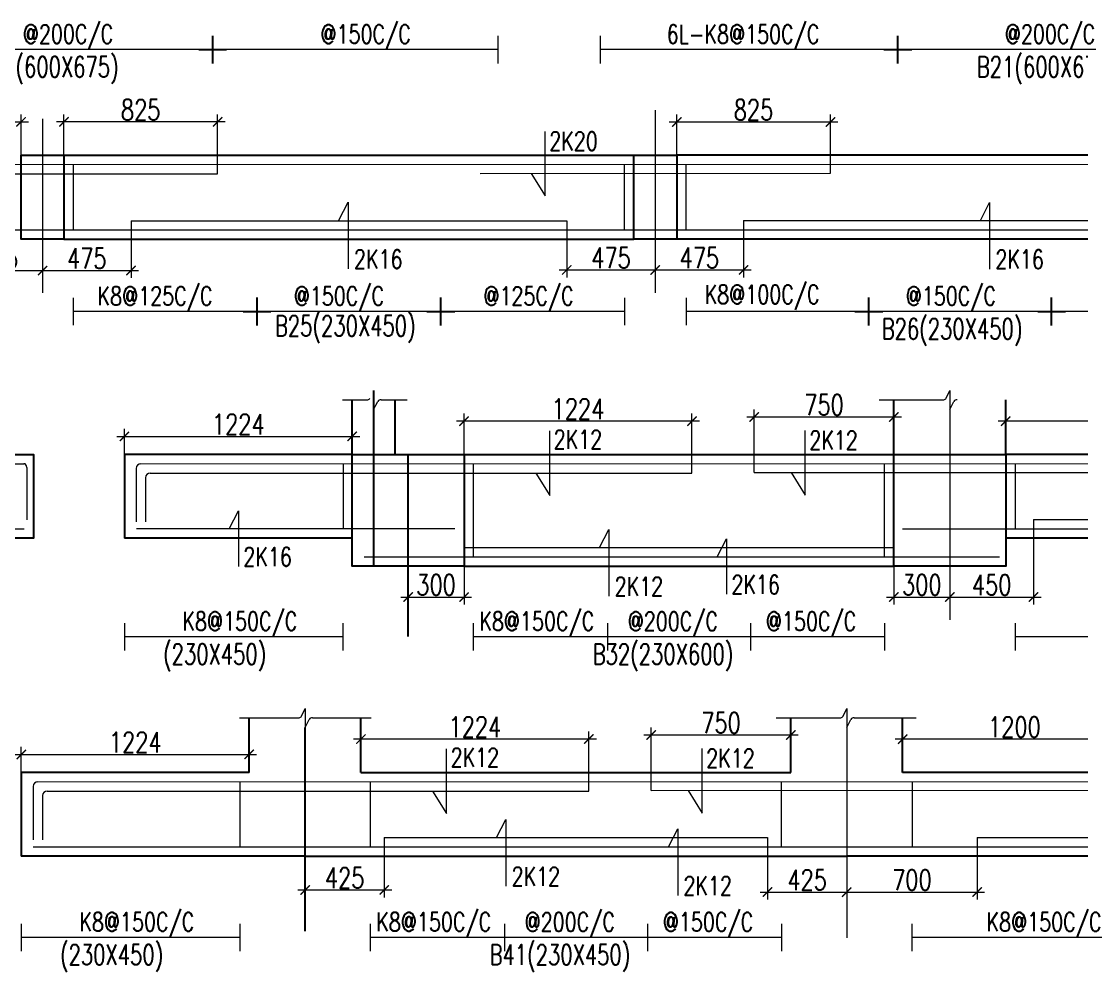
# Model space of a CAD drawing. Header units: inches. Extents: x 5501426 to 5570916, y 463710 to 505098.
# Drawn here: x 5508752 to 5514446, y 467693 to 472798 of the extents above; entities that cross this region are included whole.
import ezdxf

# ---------------------------------------------------------------- set-up
doc = ezdxf.new("R2010")
doc.units = ezdxf.units.IN
doc.header["$LTSCALE"] = 700
doc.header["$MEASUREMENT"] = 0
doc.header["$PDMODE"] = 2
doc.header["$PDSIZE"] = 75
doc.linetypes.add('CONTINULUS', pattern=[0])
doc.layers.get('0').update_dxf_attribs({"color": 1})
doc.layers.get('DEFPOINTS').update_dxf_attribs({"color": 250})
for name, color, linetype in [('M-BEAM', 4, 'Continuous'), ('MC-ARROW', 8, 'Continuous'), ('MC-STIRRUPS-LINE', 252, 'Continuous'), ('STR-Beam Number', 6, 'Continuous'), ('STR-Column', 5, 'Continuous'), ('STR-Steel Text', 84, 'Continuous'), ('STR-STIRRUPS-LINE', 252, 'Continuous')]:
    doc.layers.add(name, color=color, linetype=linetype)
doc.layers.add('MC-DIMENTION', color=9, linetype='Continuous', lineweight=9)
doc.layers.add('STR-Reinf', color=2, linetype='Continuous', lineweight=15)
doc.styles.add('ROMANS', font='romans.shx', dxfattribs={"width": 0.75})
doc.styles.add('S', font='SIMPLEX.shx', dxfattribs={"width": 0.75})
doc.dimstyles.new('100-2.5', dxfattribs={"dimscale": 100, "dimtxt": 2.25, "dimasz": 1.25, "dimexe": 1.25, "dimexo": 1.2, "dimgap": 0.75, "dimtad": 1, "dimdec": 0, "dimzin": 9, "dimdsep": 46, "dimtxsty": 'ROMANS', "dimblk1": 'ARCHTICK', "dimblk2": 'ARCHTICK', "dimsah": 1, "dimcen": 0, "dimdle": 1.25, "dimclrd": 1, "dimclre": 1, "dimclrt": 3, "dimadec": 0, "dimazin": 0, "dimtfac": 1, "dimtdec": 0, "dimtmove": 0, "dimatfit": 3, "dimldrblk": 'ARCHTICK', "dimfxl": 1, "dimtolj": 1, "dimtzin": 0, "dimlwd": -1, "dimlwe": -1, "dimarcsym": 0})

# ---------------------------------------------------------------- blocks, each defined once
blk = doc.blocks.new('_ARCHTICK')
at = {"color": 0, "linetype": 'ByBlock', "const_width": 0.15}
blk.add_lwpolyline([(-0.5, -0.5), (0.5, 0.5)], dxfattribs=at)
blk = doc.blocks.new('*D680')
at = {"layer": 'DEFPOINTS', "color": 0, "linetype": 'CONTINULUS'}
for p in [(5508981, 472257.1), (5508981, 472078), (5509806, 471978)]:
    blk.add_point(p, dxfattribs=at)
at = {"layer": 'MC-DIMENTION', "color": 251}
for p, q in [((5509846, 472257.1), (5508941, 472257.1)), ((5508981, 472078), (5508981, 472297.1)), ((5509806, 471978), (5509806, 472297.1))]:
    blk.add_line(p, q, dxfattribs=at)
at = {"layer": 'MC-DIMENTION', "color": 251, "linetype": 'ByBlock', "xscale": 50, "yscale": 50, "zscale": 50, "rotation": 180}
blk.add_blockref('_ARCHTICK', (5508981, 472257.1), dxfattribs=at)
at = {"layer": 'MC-DIMENTION', "color": 251, "linetype": 'ByBlock', "xscale": 50, "yscale": 50, "zscale": 50}
blk.add_blockref('_ARCHTICK', (5509806, 472257.1), dxfattribs=at)
at = {"layer": 'MC-DIMENTION', "color": 3, "linetype": 'CONTINULUS', "ltscale": 0.05, "insert": (5509393.5, 472322.1), "char_height": 110, "attachment_point": 5, "style": 'ROMANS'}
blk.add_mtext('\\A1;825', dxfattribs=at)
blk = doc.blocks.new('*D681')
at = {"layer": 'DEFPOINTS', "color": 0, "linetype": 'CONTINULUS'}
for p in [(5512155.4, 471677.2), (5512630.3, 471727.9), (5512630.3, 471462)]:
    blk.add_point(p, dxfattribs=at)
at = {"layer": 'MC-DIMENTION', "color": 251}
for p, q in [((5512155.4, 471677.2), (5512155.4, 471422)), ((5512630.3, 471727.9), (5512630.3, 471422)), ((5512115.4, 471462), (5512670.3, 471462))]:
    blk.add_line(p, q, dxfattribs=at)
at = {"layer": 'MC-DIMENTION', "color": 251, "linetype": 'ByBlock', "xscale": 50, "yscale": 50, "zscale": 50, "rotation": 180}
blk.add_blockref('_ARCHTICK', (5512155.4, 471462), dxfattribs=at)
at = {"layer": 'MC-DIMENTION', "color": 251, "linetype": 'ByBlock', "xscale": 50, "yscale": 50, "zscale": 50}
blk.add_blockref('_ARCHTICK', (5512630.3, 471462), dxfattribs=at)
at = {"layer": 'MC-DIMENTION', "color": 3, "linetype": 'CONTINULUS', "ltscale": 0.05, "insert": (5512392.9, 471527), "char_height": 110, "attachment_point": 5, "style": 'ROMANS'}
blk.add_mtext('\\A1;475', dxfattribs=at)
blk = doc.blocks.new('*D682')
at = {"layer": 'DEFPOINTS', "color": 0, "linetype": 'CONTINULUS'}
for p in [(5512271.1, 472256.5), (5512271.1, 472077.9), (5513096.1, 471981.7)]:
    blk.add_point(p, dxfattribs=at)
at = {"layer": 'MC-DIMENTION', "color": 251}
for p, q in [((5513136.1, 472256.5), (5512231.1, 472256.5)), ((5512271.1, 472077.9), (5512271.1, 472296.5)), ((5513096.1, 471981.7), (5513096.1, 472296.5))]:
    blk.add_line(p, q, dxfattribs=at)
at = {"layer": 'MC-DIMENTION', "color": 251, "linetype": 'ByBlock', "xscale": 50, "yscale": 50, "zscale": 50, "rotation": 180}
blk.add_blockref('_ARCHTICK', (5512271.1, 472256.5), dxfattribs=at)
at = {"layer": 'MC-DIMENTION', "color": 251, "linetype": 'ByBlock', "xscale": 50, "yscale": 50, "zscale": 50}
blk.add_blockref('_ARCHTICK', (5513096.1, 472256.5), dxfattribs=at)
at = {"layer": 'MC-DIMENTION', "color": 3, "linetype": 'CONTINULUS', "ltscale": 0.05, "insert": (5512683.6, 472321.5), "char_height": 110, "attachment_point": 5, "style": 'ROMANS'}
blk.add_mtext('\\A1;825', dxfattribs=at)
blk = doc.blocks.new('*D687')
at = {"layer": 'DEFPOINTS', "color": 0, "linetype": 'CONTINULUS'}
for p in [(5508751, 472257.1), (5508751, 472078), (5507901, 471978)]:
    blk.add_point(p, dxfattribs=at)
at = {"layer": 'MC-DIMENTION', "color": 251}
for p, q in [((5507861, 472257.1), (5508791, 472257.1)), ((5507901, 471978), (5507901, 472297.1)), ((5508751, 472078), (5508751, 472297.1))]:
    blk.add_line(p, q, dxfattribs=at)
at = {"layer": 'MC-DIMENTION', "color": 251, "linetype": 'ByBlock', "xscale": 50, "yscale": 50, "zscale": 50, "rotation": 180}
blk.add_blockref('_ARCHTICK', (5507901, 472257.1), dxfattribs=at)
at = {"layer": 'MC-DIMENTION', "color": 251, "linetype": 'ByBlock', "xscale": 50, "yscale": 50, "zscale": 50}
blk.add_blockref('_ARCHTICK', (5508751, 472257.1), dxfattribs=at)
at = {"layer": 'MC-DIMENTION', "color": 3, "linetype": 'CONTINULUS', "ltscale": 0.05, "insert": (5508326, 472322.1), "char_height": 110, "attachment_point": 5, "style": 'ROMANS'}
blk.add_mtext('\\A1;850', dxfattribs=at)
blk = doc.blocks.new('*D689')
at = {"layer": 'DEFPOINTS', "color": 0, "linetype": 'CONTINULUS'}
for p in [(5508866, 471678.8), (5509341.4, 471725.9), (5509341.4, 471458.9)]:
    blk.add_point(p, dxfattribs=at)
at = {"layer": 'MC-DIMENTION', "color": 251}
for p, q in [((5508866, 471678.8), (5508866, 471418.9)), ((5509341.4, 471725.9), (5509341.4, 471418.9)), ((5508826, 471458.9), (5509381.4, 471458.9))]:
    blk.add_line(p, q, dxfattribs=at)
at = {"layer": 'MC-DIMENTION', "color": 251, "linetype": 'ByBlock', "xscale": 50, "yscale": 50, "zscale": 50, "rotation": 180}
blk.add_blockref('_ARCHTICK', (5508866, 471458.9), dxfattribs=at)
at = {"layer": 'MC-DIMENTION', "color": 251, "linetype": 'ByBlock', "xscale": 50, "yscale": 50, "zscale": 50}
blk.add_blockref('_ARCHTICK', (5509341.4, 471458.9), dxfattribs=at)
at = {"layer": 'MC-DIMENTION', "color": 3, "linetype": 'CONTINULUS', "ltscale": 0.05, "insert": (5509103.7, 471523.9), "char_height": 110, "attachment_point": 5, "style": 'ROMANS'}
blk.add_mtext('\\A1;475', dxfattribs=at)
blk = doc.blocks.new('*D697')
at = {"layer": 'DEFPOINTS', "color": 0, "linetype": 'CONTINULUS'}
for p in [(5508391, 471725.1), (5508866, 471678.8), (5508866, 471458.9)]:
    blk.add_point(p, dxfattribs=at)
at = {"layer": 'MC-DIMENTION', "color": 251}
for p, q in [((5508391, 471725.1), (5508391, 471418.9)), ((5508866, 471678.8), (5508866, 471418.9)), ((5508351, 471458.9), (5508906, 471458.9))]:
    blk.add_line(p, q, dxfattribs=at)
at = {"layer": 'MC-DIMENTION', "color": 251, "linetype": 'ByBlock', "xscale": 50, "yscale": 50, "zscale": 50, "rotation": 180}
blk.add_blockref('_ARCHTICK', (5508391, 471458.9), dxfattribs=at)
at = {"layer": 'MC-DIMENTION', "color": 251, "linetype": 'ByBlock', "xscale": 50, "yscale": 50, "zscale": 50}
blk.add_blockref('_ARCHTICK', (5508866, 471458.9), dxfattribs=at)
at = {"layer": 'MC-DIMENTION', "color": 3, "linetype": 'CONTINULUS', "ltscale": 0.05, "insert": (5508628.5, 471523.9), "char_height": 110, "attachment_point": 5, "style": 'ROMANS'}
blk.add_mtext('\\A1;475', dxfattribs=at)
blk = doc.blocks.new('*D701')
at = {"layer": 'DEFPOINTS', "color": 0, "linetype": 'CONTINULUS'}
for p in [(5511680.6, 471725.9), (5512156.1, 471678), (5512156.1, 471462)]:
    blk.add_point(p, dxfattribs=at)
at = {"layer": 'MC-DIMENTION', "color": 251}
for p, q in [((5511680.6, 471725.9), (5511680.6, 471422)), ((5512156.1, 471678), (5512156.1, 471422)), ((5511640.6, 471462), (5512196.1, 471462))]:
    blk.add_line(p, q, dxfattribs=at)
at = {"layer": 'MC-DIMENTION', "color": 251, "linetype": 'ByBlock', "xscale": 50, "yscale": 50, "zscale": 50, "rotation": 180}
blk.add_blockref('_ARCHTICK', (5511680.6, 471462), dxfattribs=at)
at = {"layer": 'MC-DIMENTION', "color": 251, "linetype": 'ByBlock', "xscale": 50, "yscale": 50, "zscale": 50}
blk.add_blockref('_ARCHTICK', (5512156.1, 471462), dxfattribs=at)
at = {"layer": 'MC-DIMENTION', "color": 3, "linetype": 'CONTINULUS', "ltscale": 0.05, "insert": (5511918.4, 471527), "char_height": 110, "attachment_point": 5, "style": 'ROMANS'}
blk.add_mtext('\\A1;475', dxfattribs=at)
blk = doc.blocks.new('*D913')
at = {"layer": 'DEFPOINTS', "color": 0, "linetype": 'CONTINULUS'}
for p in [(5511129.1, 470650.4), (5511129.1, 470471.3), (5512353.1, 470371.3)]:
    blk.add_point(p, dxfattribs=at)
at = {"layer": 'MC-DIMENTION', "color": 251}
for p, q in [((5512393.1, 470650.4), (5511089.1, 470650.4)), ((5511129.1, 470471.3), (5511129.1, 470690.4)), ((5512353.1, 470371.3), (5512353.1, 470690.4))]:
    blk.add_line(p, q, dxfattribs=at)
at = {"layer": 'MC-DIMENTION', "color": 251, "linetype": 'ByBlock', "xscale": 50, "yscale": 50, "zscale": 50, "rotation": 180}
blk.add_blockref('_ARCHTICK', (5511129.1, 470650.4), dxfattribs=at)
at = {"layer": 'MC-DIMENTION', "color": 251, "linetype": 'ByBlock', "xscale": 50, "yscale": 50, "zscale": 50}
blk.add_blockref('_ARCHTICK', (5512353.1, 470650.4), dxfattribs=at)
at = {"layer": 'MC-DIMENTION', "color": 3, "linetype": 'CONTINULUS', "ltscale": 0.05, "insert": (5511741.1, 470715.4), "char_height": 110, "attachment_point": 5, "style": 'ROMANS'}
blk.add_mtext('\\A1;1224', dxfattribs=at)
blk = doc.blocks.new('*D914')
at = {"layer": 'DEFPOINTS', "color": 0, "linetype": 'CONTINULUS'}
for p in [(5511129.1, 469971.3), (5510829.3, 469920.6), (5511129.1, 469705.4)]:
    blk.add_point(p, dxfattribs=at)
at = {"layer": 'MC-DIMENTION', "color": 251}
for p, q in [((5511129.1, 469971.3), (5511129.1, 469665.4)), ((5510829.3, 469920.6), (5510829.3, 469665.4)), ((5510789.3, 469705.4), (5511169.1, 469705.4))]:
    blk.add_line(p, q, dxfattribs=at)
at = {"layer": 'MC-DIMENTION', "color": 251, "linetype": 'ByBlock', "xscale": 50, "yscale": 50, "zscale": 50, "rotation": 180}
blk.add_blockref('_ARCHTICK', (5510829.3, 469705.4), dxfattribs=at)
at = {"layer": 'MC-DIMENTION', "color": 251, "linetype": 'ByBlock', "xscale": 50, "yscale": 50, "zscale": 50}
blk.add_blockref('_ARCHTICK', (5511129.1, 469705.4), dxfattribs=at)
at = {"layer": 'MC-DIMENTION', "color": 3, "linetype": 'CONTINULUS', "ltscale": 0.05, "insert": (5510979.2, 469770.4), "char_height": 110, "attachment_point": 5, "style": 'ROMANS'}
blk.add_mtext('\\A1;300', dxfattribs=at)
blk = doc.blocks.new('*D915')
at = {"layer": 'DEFPOINTS', "color": 0, "linetype": 'CONTINULUS'}
for p in [(5514187.5, 470121.3), (5513737.2, 469871.3), (5514187.5, 469705.3)]:
    blk.add_point(p, dxfattribs=at)
at = {"layer": 'MC-DIMENTION', "color": 251}
for p, q in [((5514187.5, 470121.3), (5514187.5, 469665.3)), ((5513737.2, 469871.3), (5513737.2, 469665.3)), ((5513697.2, 469705.3), (5514227.5, 469705.3))]:
    blk.add_line(p, q, dxfattribs=at)
at = {"layer": 'MC-DIMENTION', "color": 251, "linetype": 'ByBlock', "xscale": 50, "yscale": 50, "zscale": 50, "rotation": 180}
blk.add_blockref('_ARCHTICK', (5513737.2, 469705.3), dxfattribs=at)
at = {"layer": 'MC-DIMENTION', "color": 251, "linetype": 'ByBlock', "xscale": 50, "yscale": 50, "zscale": 50}
blk.add_blockref('_ARCHTICK', (5514187.5, 469705.3), dxfattribs=at)
at = {"layer": 'MC-DIMENTION', "color": 3, "linetype": 'CONTINULUS', "ltscale": 0.05, "insert": (5513962.3, 469770.3), "char_height": 110, "attachment_point": 5, "style": 'ROMANS'}
blk.add_mtext('\\A1;450', dxfattribs=at)
blk = doc.blocks.new('*D916')
at = {"layer": 'DEFPOINTS', "color": 0, "linetype": 'CONTINULUS'}
for p in [(5514037.5, 470649.9), (5514037.5, 470471.3), (5515237.5, 470375.1)]:
    blk.add_point(p, dxfattribs=at)
at = {"layer": 'MC-DIMENTION', "color": 251}
for p, q in [((5515277.5, 470649.9), (5513997.5, 470649.9)), ((5514037.5, 470471.3), (5514037.5, 470689.9)), ((5515237.5, 470375.1), (5515237.5, 470689.9))]:
    blk.add_line(p, q, dxfattribs=at)
at = {"layer": 'MC-DIMENTION', "color": 251, "linetype": 'ByBlock', "xscale": 50, "yscale": 50, "zscale": 50, "rotation": 180}
blk.add_blockref('_ARCHTICK', (5514037.5, 470649.9), dxfattribs=at)
at = {"layer": 'MC-DIMENTION', "color": 251, "linetype": 'ByBlock', "xscale": 50, "yscale": 50, "zscale": 50}
blk.add_blockref('_ARCHTICK', (5515237.5, 470649.9), dxfattribs=at)
at = {"layer": 'MC-DIMENTION', "color": 3, "linetype": 'CONTINULUS', "ltscale": 0.05, "insert": (5514637.5, 470714.9), "char_height": 110, "attachment_point": 5, "style": 'ROMANS'}
blk.add_mtext('\\A1;1200', dxfattribs=at)
blk = doc.blocks.new('*D917')
at = {"layer": 'DEFPOINTS', "color": 0, "linetype": 'CONTINULUS'}
for p in [(5513437.2, 469971.3), (5513737.3, 469920.6), (5513737.3, 469705.4)]:
    blk.add_point(p, dxfattribs=at)
at = {"layer": 'MC-DIMENTION', "color": 251}
for p, q in [((5513437.2, 469971.3), (5513437.2, 469665.4)), ((5513737.3, 469920.6), (5513737.3, 469665.4)), ((5513397.2, 469705.4), (5513777.3, 469705.4))]:
    blk.add_line(p, q, dxfattribs=at)
at = {"layer": 'MC-DIMENTION', "color": 251, "linetype": 'ByBlock', "xscale": 50, "yscale": 50, "zscale": 50, "rotation": 180}
blk.add_blockref('_ARCHTICK', (5513437.2, 469705.4), dxfattribs=at)
at = {"layer": 'MC-DIMENTION', "color": 251, "linetype": 'ByBlock', "xscale": 50, "yscale": 50, "zscale": 50}
blk.add_blockref('_ARCHTICK', (5513737.3, 469705.4), dxfattribs=at)
at = {"layer": 'MC-DIMENTION', "color": 3, "linetype": 'CONTINULUS', "ltscale": 0.05, "insert": (5513587.2, 469770.4), "char_height": 110, "attachment_point": 5, "style": 'ROMANS'}
blk.add_mtext('\\A1;300', dxfattribs=at)
blk = doc.blocks.new('*D919')
at = {"layer": 'DEFPOINTS', "color": 0, "linetype": 'CONTINULUS'}
for p in [(5510529, 470568.1), (5509305.5, 470471.3), (5510529, 470471.3)]:
    blk.add_point(p, dxfattribs=at)
at = {"layer": 'MC-DIMENTION', "color": 251}
for p, q in [((5509305.5, 470471.3), (5509305.5, 470608.1)), ((5510529, 470471.3), (5510529, 470608.1)), ((5509265.5, 470568.1), (5510569, 470568.1))]:
    blk.add_line(p, q, dxfattribs=at)
at = {"layer": 'MC-DIMENTION', "color": 251, "linetype": 'ByBlock', "xscale": 50, "yscale": 50, "zscale": 50, "rotation": 180}
blk.add_blockref('_ARCHTICK', (5509305.5, 470568.1), dxfattribs=at)
at = {"layer": 'MC-DIMENTION', "color": 251, "linetype": 'ByBlock', "xscale": 50, "yscale": 50, "zscale": 50}
blk.add_blockref('_ARCHTICK', (5510529, 470568.1), dxfattribs=at)
at = {"layer": 'MC-DIMENTION', "color": 3, "linetype": 'CONTINULUS', "ltscale": 0.05, "insert": (5509917.2, 470633.1), "char_height": 110, "attachment_point": 5, "style": 'ROMANS'}
blk.add_mtext('\\A1;1224', dxfattribs=at)
blk = doc.blocks.new('*D922')
at = {"layer": 'DEFPOINTS', "color": 0, "linetype": 'CONTINULUS'}
for p in [(5513437.2, 470672.3), (5513437.2, 470471.3), (5512687.2, 470374)]:
    blk.add_point(p, dxfattribs=at)
at = {"layer": 'MC-DIMENTION', "color": 251}
for p, q in [((5512687.2, 470374), (5512687.2, 470712.3)), ((5513437.2, 470471.3), (5513437.2, 470712.3)), ((5512647.2, 470672.3), (5513477.2, 470672.3))]:
    blk.add_line(p, q, dxfattribs=at)
at = {"layer": 'MC-DIMENTION', "color": 251, "linetype": 'ByBlock', "xscale": 50, "yscale": 50, "zscale": 50, "rotation": 180}
blk.add_blockref('_ARCHTICK', (5512687.2, 470672.3), dxfattribs=at)
at = {"layer": 'MC-DIMENTION', "color": 251, "linetype": 'ByBlock', "xscale": 50, "yscale": 50, "zscale": 50}
blk.add_blockref('_ARCHTICK', (5513437.2, 470672.3), dxfattribs=at)
at = {"layer": 'MC-DIMENTION', "color": 3, "linetype": 'CONTINULUS', "ltscale": 0.05, "insert": (5513062.2, 470737.3), "char_height": 110, "attachment_point": 5, "style": 'ROMANS'}
blk.add_mtext('\\A1;750', dxfattribs=at)
blk = doc.blocks.new('*D938')
at = {"layer": 'DEFPOINTS', "color": 0, "linetype": 'CONTINULUS'}
for p in [(5510575.7, 468942.5), (5510575.7, 468763.5), (5511799.7, 468663.5)]:
    blk.add_point(p, dxfattribs=at)
at = {"layer": 'MC-DIMENTION', "color": 251}
for p, q in [((5511839.7, 468942.5), (5510535.7, 468942.5)), ((5510575.7, 468763.5), (5510575.7, 468982.5)), ((5511799.7, 468663.5), (5511799.7, 468982.5))]:
    blk.add_line(p, q, dxfattribs=at)
at = {"layer": 'MC-DIMENTION', "color": 251, "linetype": 'ByBlock', "xscale": 50, "yscale": 50, "zscale": 50, "rotation": 180}
blk.add_blockref('_ARCHTICK', (5510575.7, 468942.5), dxfattribs=at)
at = {"layer": 'MC-DIMENTION', "color": 251, "linetype": 'ByBlock', "xscale": 50, "yscale": 50, "zscale": 50}
blk.add_blockref('_ARCHTICK', (5511799.7, 468942.5), dxfattribs=at)
at = {"layer": 'MC-DIMENTION', "color": 3, "linetype": 'CONTINULUS', "ltscale": 0.05, "insert": (5511187.7, 469007.5), "char_height": 110, "attachment_point": 5, "style": 'ROMANS'}
blk.add_mtext('\\A1;1224', dxfattribs=at)
blk = doc.blocks.new('*D939')
at = {"layer": 'DEFPOINTS', "color": 0, "linetype": 'CONTINULUS'}
for p in [(5510700.7, 468413.5), (5510276, 468362.7), (5510700.7, 468132.4)]:
    blk.add_point(p, dxfattribs=at)
at = {"layer": 'MC-DIMENTION', "color": 251}
for p, q in [((5510700.7, 468413.5), (5510700.7, 468092.4)), ((5510276, 468362.7), (5510276, 468092.4)), ((5510236, 468132.4), (5510740.7, 468132.4))]:
    blk.add_line(p, q, dxfattribs=at)
at = {"layer": 'MC-DIMENTION', "color": 251, "linetype": 'ByBlock', "xscale": 50, "yscale": 50, "zscale": 50, "rotation": 180}
blk.add_blockref('_ARCHTICK', (5510276, 468132.4), dxfattribs=at)
at = {"layer": 'MC-DIMENTION', "color": 251, "linetype": 'ByBlock', "xscale": 50, "yscale": 50, "zscale": 50}
blk.add_blockref('_ARCHTICK', (5510700.7, 468132.4), dxfattribs=at)
at = {"layer": 'MC-DIMENTION', "color": 3, "linetype": 'CONTINULUS', "ltscale": 0.05, "insert": (5510488.3, 468197.4), "char_height": 110, "attachment_point": 5, "style": 'ROMANS'}
blk.add_mtext('\\A1;425', dxfattribs=at)
blk = doc.blocks.new('*D940')
at = {"layer": 'DEFPOINTS', "color": 0, "linetype": 'CONTINULUS'}
for p in [(5513884.2, 468413.5), (5513183.9, 468313.5), (5513884.2, 468120.7)]:
    blk.add_point(p, dxfattribs=at)
at = {"layer": 'MC-DIMENTION', "color": 251}
for p, q in [((5513884.2, 468413.5), (5513884.2, 468080.7)), ((5513183.9, 468313.5), (5513183.9, 468080.7)), ((5513143.9, 468120.7), (5513924.2, 468120.7))]:
    blk.add_line(p, q, dxfattribs=at)
at = {"layer": 'MC-DIMENTION', "color": 251, "linetype": 'ByBlock', "xscale": 50, "yscale": 50, "zscale": 50, "rotation": 180}
blk.add_blockref('_ARCHTICK', (5513183.9, 468120.7), dxfattribs=at)
at = {"layer": 'MC-DIMENTION', "color": 251, "linetype": 'ByBlock', "xscale": 50, "yscale": 50, "zscale": 50}
blk.add_blockref('_ARCHTICK', (5513884.2, 468120.7), dxfattribs=at)
at = {"layer": 'MC-DIMENTION', "color": 3, "linetype": 'CONTINULUS', "ltscale": 0.05, "insert": (5513534, 468185.7), "char_height": 110, "attachment_point": 5, "style": 'ROMANS'}
blk.add_mtext('\\A1;700', dxfattribs=at)
blk = doc.blocks.new('*D941')
at = {"layer": 'DEFPOINTS', "color": 0, "linetype": 'CONTINULUS'}
for p in [(5513484.1, 468942.1), (5513484.1, 468763.5), (5514684.2, 468667.2)]:
    blk.add_point(p, dxfattribs=at)
at = {"layer": 'MC-DIMENTION', "color": 251}
for p, q in [((5514724.2, 468942.1), (5513444.1, 468942.1)), ((5513484.1, 468763.5), (5513484.1, 468982.1)), ((5514684.2, 468667.2), (5514684.2, 468982.1))]:
    blk.add_line(p, q, dxfattribs=at)
at = {"layer": 'MC-DIMENTION', "color": 251, "linetype": 'ByBlock', "xscale": 50, "yscale": 50, "zscale": 50, "rotation": 180}
blk.add_blockref('_ARCHTICK', (5513484.1, 468942.1), dxfattribs=at)
at = {"layer": 'MC-DIMENTION', "color": 251, "linetype": 'ByBlock', "xscale": 50, "yscale": 50, "zscale": 50}
blk.add_blockref('_ARCHTICK', (5514684.2, 468942.1), dxfattribs=at)
at = {"layer": 'MC-DIMENTION', "color": 3, "linetype": 'CONTINULUS', "ltscale": 0.05, "insert": (5514084.2, 469007.1), "char_height": 110, "attachment_point": 5, "style": 'ROMANS'}
blk.add_mtext('\\A1;1200', dxfattribs=at)
blk = doc.blocks.new('*D942')
at = {"layer": 'DEFPOINTS', "color": 0, "linetype": 'CONTINULUS'}
for p in [(5512758.9, 468413.5), (5513184, 468362.7), (5513184, 468120.8)]:
    blk.add_point(p, dxfattribs=at)
at = {"layer": 'MC-DIMENTION', "color": 251}
for p, q in [((5512758.9, 468413.5), (5512758.9, 468080.8)), ((5513184, 468362.7), (5513184, 468080.8)), ((5512718.9, 468120.8), (5513224, 468120.8))]:
    blk.add_line(p, q, dxfattribs=at)
at = {"layer": 'MC-DIMENTION', "color": 251, "linetype": 'ByBlock', "xscale": 50, "yscale": 50, "zscale": 50, "rotation": 180}
blk.add_blockref('_ARCHTICK', (5512758.9, 468120.8), dxfattribs=at)
at = {"layer": 'MC-DIMENTION', "color": 251, "linetype": 'ByBlock', "xscale": 50, "yscale": 50, "zscale": 50}
blk.add_blockref('_ARCHTICK', (5513184, 468120.8), dxfattribs=at)
at = {"layer": 'MC-DIMENTION', "color": 3, "linetype": 'CONTINULUS', "ltscale": 0.05, "insert": (5512971.4, 468185.8), "char_height": 110, "attachment_point": 5, "style": 'ROMANS'}
blk.add_mtext('\\A1;425', dxfattribs=at)
blk = doc.blocks.new('*D944')
at = {"layer": 'DEFPOINTS', "color": 0, "linetype": 'CONTINULUS'}
for p in [(5509975.7, 468860.2), (5508752.2, 468763.5), (5509975.7, 468763.5)]:
    blk.add_point(p, dxfattribs=at)
at = {"layer": 'MC-DIMENTION', "color": 251}
for p, q in [((5508752.2, 468763.5), (5508752.2, 468900.2)), ((5509975.7, 468763.5), (5509975.7, 468900.2)), ((5508712.2, 468860.2), (5510015.7, 468860.2))]:
    blk.add_line(p, q, dxfattribs=at)
at = {"layer": 'MC-DIMENTION', "color": 251, "linetype": 'ByBlock', "xscale": 50, "yscale": 50, "zscale": 50, "rotation": 180}
blk.add_blockref('_ARCHTICK', (5508752.2, 468860.2), dxfattribs=at)
at = {"layer": 'MC-DIMENTION', "color": 251, "linetype": 'ByBlock', "xscale": 50, "yscale": 50, "zscale": 50}
blk.add_blockref('_ARCHTICK', (5509975.7, 468860.2), dxfattribs=at)
at = {"layer": 'MC-DIMENTION', "color": 3, "linetype": 'CONTINULUS', "ltscale": 0.05, "insert": (5509363.9, 468925.2), "char_height": 110, "attachment_point": 5, "style": 'ROMANS'}
blk.add_mtext('\\A1;1224', dxfattribs=at)
blk = doc.blocks.new('*D945')
at = {"layer": 'DEFPOINTS', "color": 0, "linetype": 'CONTINULUS'}
for p in [(5512883.9, 468964.4), (5512883.9, 468763.4), (5512133.9, 468666.1)]:
    blk.add_point(p, dxfattribs=at)
at = {"layer": 'MC-DIMENTION', "color": 251}
for p, q in [((5512133.9, 468666.1), (5512133.9, 469004.4)), ((5512883.9, 468763.4), (5512883.9, 469004.4)), ((5512093.9, 468964.4), (5512923.9, 468964.4))]:
    blk.add_line(p, q, dxfattribs=at)
at = {"layer": 'MC-DIMENTION', "color": 251, "linetype": 'ByBlock', "xscale": 50, "yscale": 50, "zscale": 50, "rotation": 180}
blk.add_blockref('_ARCHTICK', (5512133.9, 468964.4), dxfattribs=at)
at = {"layer": 'MC-DIMENTION', "color": 251, "linetype": 'ByBlock', "xscale": 50, "yscale": 50, "zscale": 50}
blk.add_blockref('_ARCHTICK', (5512883.9, 468964.4), dxfattribs=at)
at = {"layer": 'MC-DIMENTION', "color": 3, "linetype": 'CONTINULUS', "ltscale": 0.05, "insert": (5512508.9, 469029.4), "char_height": 110, "attachment_point": 5, "style": 'ROMANS'}
blk.add_mtext('\\A1;750', dxfattribs=at)

msp = doc.modelspace()

# ---------------------------------------------------------------- linework, layer by layer
at = {"color": 8, "linetype": 'ByBlock', "lineweight": 0}
for p, q in [((5511310.7, 472645.1, 13037.3), (5505911.1, 472645.1, -37.3)), ((5516654.7, 472645.1, 11991.8), (5511860.7, 472645.1, 13001.6)), ((5512156.1, 472319.9, -12064.1), (5512156.1, 471339.4, -12064.1)), ((5508866, 472274.2, -12064.8), (5508866.6, 471339.8, -12057.4)), ((5511991.1, 471238.6, -6948.1), (5509031, 471238.7, -12069.8)), ((5515265.7, 471238.6, -12094.4), (5512321.1, 471238.6, -12068.7)), ((5510476.2, 470764, 22.5), (5510612.4, 470764.1, 8.5)), ((5510644, 470814.2, 8.5), (5510644, 470713.3, 8.5)), ((5510683.5, 470764.1, 8.5), (5510824.5, 470764.2, -16.5)), ((5513358.7, 470764, -292.2), (5513705.7, 470764.1, -303.6)), ((5513717.5, 470774.1, -303.6), (5513737.3, 470814.2, -303.6)), ((5513737.3, 470814.2, -303.6), (5513737.3, 470713.3, -303.6)), ((5510644, 470713.3, 8.5), (5510666.1, 470756, 8.5)), ((5513737.3, 470713.3, -303.6), (5513759.5, 470756, -303.6)), ((5513737.3, 470713.3, -303.6), (5513737.3, 469582.8, -303.6)), ((5510479.1, 469491.5, -288), (5509305.5, 469491.5, -298)), ((5513387.2, 469491.5, -281.1), (5511179.1, 469491.5, -293.7)), ((5518160.8, 469491.5, -790.6), (5514087.5, 469491.5, -303.6)), ((5509922.9, 469056.1, 22.5), (5510244.1, 469056.2, 12361.5)), ((5510255.9, 469066.2, 12361.5), (5510275.7, 469106.3, 12361.5)), ((5510275.7, 469106.3, 12361.5), (5510275.7, 469005.4, 12361.5)), ((5510315.3, 469056.2, 12361.5), (5510629.9, 469056.3, -16.5)), ((5512805.4, 469056.1, -292.2), (5513152.4, 469056.2, -303.6)), ((5513164.1, 469066.2, -303.6), (5513183.9, 469106.3, -303.6)), ((5513183.9, 469106.3, -303.6), (5513183.9, 469005.4, -303.6)), ((5513223.5, 469056.2, -303.6), (5513557.5, 469056.3, -323.4)), ((5510275.7, 469005.4, 12361.5), (5510297.9, 469048.1, 12361.5)), ((5513183.9, 469005.4, -303.6), (5513206.1, 469048.1, -303.6)), ((5513183.9, 469005.4, -303.6), (5513183.9, 467874.9, -303.6)), ((5509925.7, 467876.8, -288), (5508752.2, 467876.8, -298)), ((5512833.9, 467876.8, -281.1), (5510625.7, 467876.8, -293.7)), ((5517607.5, 467876.8, -790.6), (5513534.2, 467876.8, -303.6))]:
    msp.add_line(p, q, dxfattribs=at)
for centre, radius, start, end in [((5510608.6, 470780.5, 8.5), 16.8, 282.864, 337.64), ((5510680.7, 470747.3, 8.5), 17, 80.5188, 149.1919), ((5513702, 470780.5, -303.6), 16.8, 282.864, 337.64), ((5513774.1, 470747.3, -303.6), 17, 80.5188, 149.1919), ((5510240.4, 469072.6, 12361.5), 16.8, 282.864, 337.64), ((5510312.5, 469039.4, 12361.5), 17, 80.5188, 149.1919), ((5513148.6, 469072.6, -303.6), 16.8, 282.864, 337.64), ((5513220.7, 469039.4, -303.6), 17, 80.5188, 149.1919)]:
    msp.add_arc(centre, radius, start, end, dxfattribs=at)
at = {"layer": 'M-BEAM'}
for p, q in [((5508981, 472078, -12064.9), (5509761.1, 472078, -12064.3)), ((5509761.1, 472077.9, -12064.1), (5512041.1, 472077.9, -6979.1)), ((5515316, 472077.8, -12060), (5512271.1, 472077.9, -12067.8)), ((5508981, 471628, -12064.8), (5512041.1, 471627.9, -6979.2)), ((5515316, 471627.9, -12063.5), (5512271, 471627.9, -12067.9)), ((5509305.5, 470471.3, 11759.9), (5509305.5, 470021.3, 11759.9)), ((5510529, 470471.3, 3676.4), (5509305.5, 470471.3, 11759.9)), ((5511129.1, 470471.3, -288.8), (5511909.1, 470471.3, -288.2)), ((5511909.1, 470471.2, -288), (5513437.2, 470471.3, -312.1)), ((5518211.1, 470471.1, -756.2), (5514037.5, 470471.3, -302.8)), ((5510529, 470021.3, 3676.4), (5509305.5, 470021.3, 11759.9)), ((5518211.1, 470021.3, -759.7), (5514037.4, 470021.3, -302.9)), ((5511129.1, 469871.3, -288.7), (5513437.2, 469871.3, -312.2)), ((5508752.2, 468763.5, 11759.9), (5508752.2, 468313.5, 11759.9)), ((5509975.7, 468763.5, 3676.4), (5508752.2, 468763.5, 11759.9)), ((5510575.7, 468763.5, -288.8), (5511355.8, 468763.5, -288.2)), ((5511355.8, 468763.3, -288), (5512883.9, 468763.4, -312.1)), ((5517657.7, 468763.3, -756.2), (5513484.1, 468763.4, -302.8)), ((5510275.7, 468313.5, 1694.2), (5508752.2, 468313.5, 11759.9)), ((5510275.7, 468313.5, -285.6), (5513183.9, 468313.5, -315.3)), ((5517657.7, 468313.5, -759.7), (5513183.9, 468313.5, -270))]:
    msp.add_line(p, q, dxfattribs=at)
for points, elevation in [([(5508751, 472078), (5508981, 472078), (5508981, 471628), (5508751, 471628)], -12067.2), ([(5512041.1, 472077.9), (5512271, 472077.9), (5512271, 471627.9), (5512041.1, 471627.9)], -6979.1), ([(5511129.1, 469871.3), (5510529, 469871.3), (5510529, 470471.3), (5511129.1, 470471.3)], -288.5), ([(5513437.2, 470471.3), (5514037.4, 470471.3), (5514037.4, 469871.3), (5513437.2, 469871.3)], -312.1)]:
    msp.add_lwpolyline(points, close=True, dxfattribs=dict(at, elevation=elevation))
msp.add_lwpolyline([(5508588, 470471.3), (5508818, 470471.3), (5508818, 470021.3), (5508588, 470021.3)], close=True, dxfattribs=at)
at = {"layer": 'MC-ARROW', "lineweight": 13}
for points, elevation in [([(5511489.3, 471980.6), (5511564.5, 471859.8), (5511564.5, 472206.2)], -46.7), ([(5510457.4, 471728.8), (5510507.4, 471825.1), (5510507.4, 471467.9)], -12030.7), ([(5513901.4, 471727.9), (5513951.3, 471824.2), (5513951.3, 471467)], 7.8), ([(5511514, 470371.3), (5511589.1, 470250.6), (5511589.1, 470597)], -282.1), ([(5512885.4, 470374), (5512960.6, 470253.2), (5512960.6, 470599.6)], -334.5), ([(5509867.6, 470071.3), (5509917.6, 470167.6), (5509917.6, 469869.8)], 9103.4), ([(5511857.3, 469971.3), (5511907.2, 470067.6), (5511907.2, 469710.4)], -280.4), ([(5512488.4, 469921.3), (5512538.3, 470017.6), (5512538.3, 469719.8)], -288), ([(5510960.6, 468663.5), (5511035.8, 468542.7), (5511035.8, 468889.1)], -282.1), ([(5512332.1, 468666.1), (5512407.3, 468545.3), (5512407.3, 468891.7)], -334.5), ([(5511304, 468413.5), (5511353.9, 468509.7), (5511353.9, 468152.5)], -280.4), ([(5512226.4, 468363.5), (5512276.3, 468459.7), (5512276.3, 468102.5)], -572.9)]:
    msp.add_lwpolyline(points, dxfattribs=dict(at, elevation=elevation))
at = {"layer": 'MC-STIRRUPS-LINE', "lineweight": 13}
for p, q in [((5511310.7, 472719, 13037.3), (5511310.7, 472571.3, 13037.3)), ((5511860.7, 472719, 13004.8), (5511860.7, 472571.3, 13004.8)), ((5509031, 471312.6, -12066.6), (5509031, 471164.8, -12066.6)), ((5511991.1, 471312.5, -6948.1), (5511991.1, 471164.7, -6948.1)), ((5512321.1, 471312.5, -12065.4), (5512321.1, 471164.7, -12065.4)), ((5509305.5, 469565.4, -294.7), (5509305.5, 469417.6, -294.7)), ((5510479.1, 469565.4, -288), (5510479.1, 469417.6, -288)), ((5511179.1, 469565.4, -290.5), (5511179.1, 469417.6, -290.5)), ((5511899.5, 469565.4, -283.1), (5511899.5, 469417.6, -283.1)), ((5512666.8, 469565.4, -291.7), (5512666.8, 469417.6, -291.7)), ((5513387.2, 469565.4, -281.1), (5513387.2, 469417.6, -281.1)), ((5514087.5, 469565.4, -300.4), (5514087.5, 469417.6, -300.4)), ((5508752.2, 467950.7, -294.7), (5508752.2, 467802.9, -294.7)), ((5509925.7, 467950.7, -288), (5509925.7, 467802.9, -288)), ((5510625.7, 467950.7, -290.5), (5510625.7, 467802.9, -290.5)), ((5511346.1, 467950.7, -283.1), (5511346.1, 467802.9, -283.1)), ((5512113.5, 467950.7, -291.7), (5512113.5, 467802.9, -291.7)), ((5512833.9, 467950.7, -281.1), (5512833.9, 467802.9, -281.1)), ((5513534.2, 467950.7, -300.4), (5513534.2, 467802.9, -300.4))]:
    msp.add_line(p, q, dxfattribs=at)
at = {"layer": 'STR-Column'}
for p, q in [((5510529, 470471.3), (5510528.9, 470764.1, 12.5)), ((5510758.9, 470471.3, 3.1), (5510759, 470764.2, 11.5)), ((5513437.2, 470471.3, -311.4), (5513437.1, 470764.1, -298.9)), ((5514037.5, 470471.3, -300.2), (5514037.5, 470764.2, -295.3)), ((5509975.7, 468763.4), (5509975.6, 469056.2, 12.5)), ((5510575.6, 468763.4, -294.6), (5510575.8, 469056.3, -286.2)), ((5512883.9, 468763.4, -311.4), (5512883.8, 469056.2, -298.9)), ((5513484.1, 468763.4, -300.2), (5513484.2, 469056.3, -295.3))]:
    msp.add_line(p, q, dxfattribs=at)
at = {"layer": 'STR-Reinf', "ltscale": 2}
for p, q in [((5505524.7, 472028, 4.9), (5518757, 472031.2, -90)), ((5509031, 472028.5, -12064.8), (5509031, 471678, -12064.9)), ((5511991, 471677.9, -6987.1), (5511990.4, 472029.5, -7042.7)), ((5512321.2, 471677.9, -12075.8), (5512321.8, 472029.7, -12131.4)), ((5507901, 471978, -12064.3), (5509806, 471978, -12064.2)), ((5511216.1, 471980.6, -7021), (5513096.1, 471981.7, -12146.3)), ((5505500.4, 471678, 4.7), (5518758.9, 471678, -34.9)), ((5509341.4, 471725.9, -12035.1), (5511680.6, 471725.9, -24108.9)), ((5512630.3, 471727.9, -12060.6), (5514955, 471727.9, -12039.1)), ((5509394.5, 470421.3, 11768.2), (5518759.4, 470424.6, -816.8)), ((5510479.4, 470421.8, -288.7), (5510479.4, 470071.3, -288.8)), ((5511179.1, 470421.8, -288.7), (5511179.1, 469921.3, -288.8)), ((5513387.1, 469921.3, -320.1), (5513386.5, 470422.9, -375.7)), ((5514088.2, 470423, -366.4), (5514088.2, 470071.3, -366.4)), ((5509369.5, 470396.3, 11768.2), (5509369.5, 470109, 11768.2)), ((5509444.5, 470371.3, 11768.2), (5512353.1, 470371.3, -287.4)), ((5512687.2, 470374, -356.6), (5515237.5, 470375.1, -381.2)), ((5509419.5, 470346.3, 11768.2), (5509419.5, 470109, 11768.2)), ((5514187.5, 470121.3, -298.7), (5518061.1, 470121.3, -762.4)), ((5505521.7, 470071.3, 8.6), (5508767.9, 470071.3, -1758)), ((5511079.6, 470071.3, 3676.4), (5509370.9, 470071.3, 11328)), ((5513484, 470071.3, -465.3), (5518761.3, 470071.3, -761.7)), ((5511129.1, 469971.3, -288.8), (5513437.2, 469971.3, -305.9)), ((5510593.8, 469921.3, -279.9), (5514004.3, 469921.3, -458.3)), ((5508841.2, 468713.5, 11768.2), (5523115, 468716.7, -99194.2)), ((5509926.1, 468713.9, -288.7), (5509926.1, 468363.5, -288.8)), ((5510625.7, 468713.9, -288.7), (5510625.7, 468363.5, -288.8)), ((5512833.8, 468363.5, 19.1), (5512833.2, 468715, -375.7)), ((5513534.8, 468715.1, -366.4), (5513534.8, 468363.5, -366.4)), ((5508816.2, 468688.5, 11768.2), (5508816.2, 468401.1, 11768.2)), ((5508891.2, 468663.5, 11768.2), (5511799.7, 468663.5, -287.4)), ((5512133.9, 468666.1, -356.6), (5514684.2, 468667.2, -381.2)), ((5508866.2, 468638.5, 11768.2), (5508866.2, 468401.1, 11768.2)), ((5510700.7, 468413.5, -288.8), (5512758.9, 468413.5, -305.9)), ((5513884.2, 468413.5, -298.7), (5517257.7, 468413.5, -762.4)), ((5508815.5, 468363.5, -465.3), (5518197.8, 468363.5, -64786.2))]:
    msp.add_line(p, q, dxfattribs=at)
at = {"layer": 'STR-Reinf'}
for p, q in [((5505546, 470421.3, 8.8), (5508766, 470421.3, -1285.3)), ((5508781.7, 470401.3, -1297.8), (5508781.7, 470120.7, -1297.8))]:
    msp.add_line(p, q, dxfattribs=at)
at = {"layer": 'STR-Reinf', "extrusion": (0.622407, 3.5574e-07, 0.782693)}
msp.add_arc((470398.2, -4312475.1, 3427691.1), 20, 270, 0.021, dxfattribs=at)
at = {"layer": 'STR-Reinf', "ltscale": 2, "extrusion": (0.00105, 5.5356e-14, 0.999999)}
for centre in [(5509379.1, 470396.3, 17554.7), (5508825.8, 468688.5, 17554.1)]:
    msp.add_arc(centre, 25, 90, 180, dxfattribs=at)
at = {"layer": 'STR-Reinf', "ltscale": 2, "extrusion": (0.00105, 2.21956e-14, 0.999999)}
for centre in [(5509429.1, 470346.3, 17554.7), (5508875.8, 468638.5, 17554.1)]:
    msp.add_arc(centre, 25, 90, 180, dxfattribs=at)
at = {"layer": 'STR-STIRRUPS-LINE', "linetype": 'CONTINULUS', "ltscale": 0.05}
for p, q in [((5510644, 470814.2, 8.5), (5510644, 469871.3, 8.5)), ((5510829, 469492.5, -288.5), (5510829, 470471.3, -288.5)), ((5510275.7, 467910.9, 1694.2), (5510275.7, 469005.4, 12361.5))]:
    msp.add_line(p, q, dxfattribs=at)
for p in [(5509779.7, 472645.1, 13014.8), (5513458.7, 472645.1, 12665), (5510017.7, 471238.7, -10362.6), (5511004.4, 471238.6, -8655.3), (5513302.6, 471238.6, -12077.2), (5514284.2, 471238.6, -12085.8)]:
    msp.add_point(p, dxfattribs=at)

# ---------------------------------------------------------------- texts
at = {"layer": 'STR-Beam Number', "style": 'ROMANS', "width": 0.7}
for s, p in [('B20(600X675)', (5508519.2, 472497.5, 13020.5)), ('B21(600X675)', (5513882.7, 472497.5, 13016.7)), ('B25(230X450)', (5510113.8, 471106.9, 0.7)), ('B26(230X450)', (5513371.7, 471091, -6963.9)), ('(230X450)', (5509513.1, 469343.8, -285.5)), ('B32(230X600)', (5511819.8, 469343.8, -278.6)), ('(230X450)', (5508959.8, 467729.2, -285.5)), ('B41(230X450)', (5511266.5, 467729.2, -278.6))]:
    msp.add_text(s, height=110, dxfattribs=at).set_placement(p)
at = {"layer": 'STR-Steel Text', "style": 'S', "width": 0.75}
for s, p in [('@200C/C', (5508760, 472678.7, 13002.9)), ('@150C/C', (5510358.2, 472678.6, 13007)), ('6L-K8@150C/C', (5512217.6, 472678.6, 13003.1)), ('@200C/C', (5514032.6, 472678.8, 13008.2)), ('2K20', (5511587, 472103.8, -7021.4)), ('2K16', (5510538.3, 471470, -12031)), ('2K16', (5513982.3, 471469.1, -6967.3)), ('K8@125C/C', (5509161.5, 471272, -80.4)), ('@150C/C', (5510214.6, 471272, 6636)), ('@125C/C', (5511232.8, 471272, 2468)), ('K8@100C/C', (5512421, 471280.7, -12067.1)), ('@150C/C', (5513500.4, 471272, -7282.6)), ('2K12', (5511610.8, 470501.3, -282.9)), ('2K12', (5512983.1, 470497.2, -354.5)), ('2K16', (5509944.3, 469871.9, 9084.4)), ('2K12', (5511938.1, 469712.5, -281.5)), ('2K16', (5512565, 469721.9, -307)), ('K8@150C/C', (5509617, 469525.4, -296.4)), ('K8@150C/C', (5511211.3, 469525.4, -292.2)), ('@200C/C', (5512007.7, 469525, -292.2)), ('@150C/C', (5512749.7, 469524.9, -311.4)), ('2K12', (5511057.5, 468793.4, -282.9)), ('2K12', (5512429.8, 468789.3, -354.5)), ('2K12', (5511384.8, 468154.6, -281.5)), ('2K12', (5512307.3, 468104.6, -574)), ('K8@150C/C', (5509063.7, 467910.8, -296.4)), ('K8@150C/C', (5510658, 467910.8, -292.2)), ('@200C/C', (5511454.3, 467910.3, -292.2)), ('@150C/C', (5512196.4, 467910.3, -311.4)), ('K8@150C/C', (5513934.7, 467910.3, -302.1))]:
    msp.add_text(s, height=100, dxfattribs=at).set_placement(p)

# ---------------------------------------------------------------- dimensions: what is measured, and where the dimension line sits
at = {"layer": 'MC-DIMENTION'}
dim = msp.add_linear_dim(base=(5508751, 472257.1, -12066.1), p1=(5507901, 471978, -12067.6), p2=(5508751, 472078, -12066.9), angle=180, dimstyle='100-2.5', override={"dimtxt": 1.1, "dimasz": 0.5, "dimexe": 0.4, "dimexo": 0, "dimgap": 0.1, "dimblk1": 'ARCHTICK', "dimblk2": 'ARCHTICK', "dimdle": 0.4, "dimclrd": 251, "dimclre": 251}, dxfattribs=at)
dim.commit()
dim.dimension.update_dxf_attribs({"geometry": '*D687', "text_midpoint": (5508326, 472322.1, -12066.1)})
for base, p1, p2, override, picture, middle in [((5508981, 472257.1, -12064.1), (5509806, 471978, -12064.2), (5508981, 472078, -12064.9), {"dimtxt": 1.1, "dimasz": 0.5, "dimexe": 0.4, "dimexo": 0, "dimgap": 0.1, "dimblk1": 'ARCHTICK', "dimblk2": 'ARCHTICK', "dimdle": 0.4, "dimclrd": 251, "dimclre": 251}, '*D680', (5509393.5, 472322.1, -12064.1)), ((5512271.1, 472256.5, -12064.4), (5513096.1, 471981.7, -12146.3), (5512271.1, 472077.9, -12063.7), {"dimtxt": 1.1, "dimasz": 0.5, "dimexe": 0.4, "dimexo": 0, "dimgap": 0.1, "dimblk1": 'ARCHTICK', "dimblk2": 'ARCHTICK', "dimdle": 0.4, "dimclrd": 251, "dimclre": 251}, '*D682', (5512683.6, 472321.5, -12064.4)), ((5508866, 471458.9, -11776.1), (5508391, 471725.1, -12070.6), (5508866, 471678.8, -12036.4), {"dimtxt": 1.1, "dimasz": 0.5, "dimexe": 0.4, "dimexo": 0, "dimgap": 0.1, "dimtxsty": 'ROMANS', "dimdle": 0.4, "dimclrd": 251, "dimclre": 251, "dimldrblk": 'ARCHTICK'}, '*D697', (5508628.5, 471523.9, -11776.1)), ((5512156.0955, 471462.0111, -11776.0875), (5511680.6405, 471725.9432, -24108.8661), (5512156.0955, 471677.9852, -12064.0894), {"dimtxt": 1.1, "dimasz": 0.5, "dimexe": 0.4, "dimexo": 0, "dimgap": 0.1, "dimtxsty": 'ROMANS', "dimdle": 0.4, "dimclrd": 251, "dimclre": 251, "dimldrblk": 'ARCHTICK'}, '*D701', (5511918.368, 471527.0111, -11776.0875)), ((5512630.3, 471462, -12065), (5512155.4, 471677.2, -12065.2), (5512630.3, 471727.9, -12060.6), {"dimtxt": 1.1, "dimasz": 0.5, "dimexe": 0.4, "dimexo": 0, "dimgap": 0.1, "dimdle": 0.4, "dimclrd": 251, "dimclre": 251}, '*D681', (5512392.9, 471527, -12065)), ((5511129.1, 470650.4, -288), (5512353.1, 470371.3, -287.4), (5511129.1, 470471.3, -288.8), {"dimtxt": 1.1, "dimasz": 0.5, "dimexe": 0.4, "dimexo": 0, "dimgap": 0.1, "dimblk1": 'ARCHTICK', "dimblk2": 'ARCHTICK', "dimdle": 0.4, "dimclrd": 251, "dimclre": 251}, '*D913', (5511741.1, 470715.4, -288)), ((5513437.2, 470672.3), (5512687.2, 470374, -356.6), (5513437.2, 470471.3, -312.1), {"dimtxt": 1.1, "dimasz": 0.5, "dimexe": 0.4, "dimexo": 0, "dimgap": 0.1, "dimtxsty": 'ROMANS', "dimdle": 0.4, "dimclrd": 251, "dimclre": 251, "dimldrblk": 'ARCHTICK'}, '*D922', (5513062.2, 470737.3)), ((5514037.5, 470649.9, -299.4), (5515237.5, 470375.1, -381.2), (5514037.5, 470471.3, -298.7), {"dimtxt": 1.1, "dimasz": 0.5, "dimexe": 0.4, "dimexo": 0, "dimgap": 0.1, "dimblk1": 'ARCHTICK', "dimblk2": 'ARCHTICK', "dimdle": 0.4, "dimclrd": 251, "dimclre": 251}, '*D916', (5514637.5, 470714.9, -299.4)), ((5510529.0034, 470568.0941), (5509305.4898, 470471.3447, 11759.8881), (5510529.0034, 470471.3447, 3676.387), {"dimtxt": 1.1, "dimasz": 0.5, "dimexe": 0.4, "dimexo": 0, "dimgap": 0.1, "dimtxsty": 'ROMANS', "dimdle": 0.4, "dimclrd": 251, "dimclre": 251, "dimldrblk": 'ARCHTICK'}, '*D919', (5509917.2466, 470633.0941)), ((5514187.5, 469705.3, -308.1), (5513737.2, 469871.3, -308.3), (5514187.5, 470121.3, -298.7), {"dimtxt": 1.1, "dimasz": 0.5, "dimexe": 0.4, "dimexo": 0, "dimgap": 0.1, "dimdle": 0.4, "dimclrd": 251, "dimclre": 251}, '*D915', (5513962.3, 469770.3, -308.1)), ((5511129.1, 469705.4, -288.5), (5510829.3, 469920.6, -288.7), (5511129.1, 469971.3, -288.8), {"dimtxt": 1.1, "dimasz": 0.5, "dimexe": 0.4, "dimexo": 0, "dimgap": 0.1, "dimdle": 0.4, "dimclrd": 251, "dimclre": 251}, '*D914', (5510979.2, 469770.4, -288.5)), ((5513737.3, 469705.4, -905.2), (5513437.2, 469971.3, -305.9), (5513737.3, 469920.6, -308.3), {"dimtxt": 1.1, "dimasz": 0.5, "dimexe": 0.4, "dimexo": 0, "dimgap": 0.1, "dimtxsty": 'ROMANS', "dimdle": 0.4, "dimclrd": 251, "dimclre": 251, "dimldrblk": 'ARCHTICK'}, '*D917', (5513587.2, 469770.4, -905.2)), ((5510575.7, 468942.5, -288), (5511799.7, 468663.5, -287.4), (5510575.7, 468763.5, -288.8), {"dimtxt": 1.1, "dimasz": 0.5, "dimexe": 0.4, "dimexo": 0, "dimgap": 0.1, "dimblk1": 'ARCHTICK', "dimblk2": 'ARCHTICK', "dimdle": 0.4, "dimclrd": 251, "dimclre": 251}, '*D938', (5511187.7, 469007.5, -288)), ((5512883.9, 468964.4), (5512133.9, 468666.1, -356.6), (5512883.9, 468763.4, -312.1), {"dimtxt": 1.1, "dimasz": 0.5, "dimexe": 0.4, "dimexo": 0, "dimgap": 0.1, "dimtxsty": 'ROMANS', "dimdle": 0.4, "dimclrd": 251, "dimclre": 251, "dimldrblk": 'ARCHTICK'}, '*D945', (5512508.9, 469029.4)), ((5513484.1, 468942.1, -299.4), (5514684.2, 468667.2, -381.2), (5513484.1, 468763.5, -298.7), {"dimtxt": 1.1, "dimasz": 0.5, "dimexe": 0.4, "dimexo": 0, "dimgap": 0.1, "dimblk1": 'ARCHTICK', "dimblk2": 'ARCHTICK', "dimdle": 0.4, "dimclrd": 251, "dimclre": 251}, '*D941', (5514084.2, 469007.1, -299.4)), ((5509975.678, 468860.2), (5508752.1643, 468763.4505, 11759.8881), (5509975.678, 468763.4505, 3676.387), {"dimtxt": 1.1, "dimasz": 0.5, "dimexe": 0.4, "dimexo": 0, "dimgap": 0.1, "dimtxsty": 'ROMANS', "dimdle": 0.4, "dimclrd": 251, "dimclre": 251, "dimldrblk": 'ARCHTICK'}, '*D944', (5509363.9212, 468925.2)), ((5510700.7, 468132.4, -288.5), (5510276, 468362.7, -288.7), (5510700.7, 468413.5, -288.8), {"dimtxt": 1.1, "dimasz": 0.5, "dimexe": 0.4, "dimexo": 0, "dimgap": 0.1, "dimdle": 0.4, "dimclrd": 251, "dimclre": 251}, '*D939', (5510488.3, 468197.4, -288.5)), ((5513184, 468120.8, -905.2), (5512758.9, 468413.5, -305.9), (5513184, 468362.7, 30.9), {"dimtxt": 1.1, "dimasz": 0.5, "dimexe": 0.4, "dimexo": 0, "dimgap": 0.1, "dimtxsty": 'ROMANS', "dimdle": 0.4, "dimclrd": 251, "dimclre": 251, "dimldrblk": 'ARCHTICK'}, '*D942', (5512971.4, 468185.8, -905.2)), ((5513884.2, 468120.7, -308.1), (5513183.9, 468313.5, 30.9), (5513884.2, 468413.5, -298.7), {"dimtxt": 1.1, "dimasz": 0.5, "dimexe": 0.4, "dimexo": 0, "dimgap": 0.1, "dimdle": 0.4, "dimclrd": 251, "dimclre": 251}, '*D940', (5513534, 468185.7, -308.1))]:
    dim = msp.add_linear_dim(base=base, p1=p1, p2=p2, dimstyle='100-2.5', override=override, dxfattribs=at)
    dim.commit()
    dim.dimension.update_dxf_attribs({"geometry": picture, "text_midpoint": middle})
dim = msp.add_linear_dim(base=(5509341.4, 471458.9, -12036.4), p1=(5508866, 471678.8, -12050.8), p2=(5509341.4, 471725.9, -12035.1), dimstyle='100-2.5', override={"dimtxt": 1.1, "dimasz": 0.5, "dimexe": 0.4, "dimexo": 0, "dimgap": 0.1, "dimdle": 0.4, "dimclrd": 251, "dimclre": 251}, dxfattribs=at)
dim.commit()
dim.dimension.update_dxf_attribs({"geometry": '*D689', "text_midpoint": (5509103.7, 471458.9, -12036.4), "dimtype": 160})

doc.saveas('drawing.dxf')
